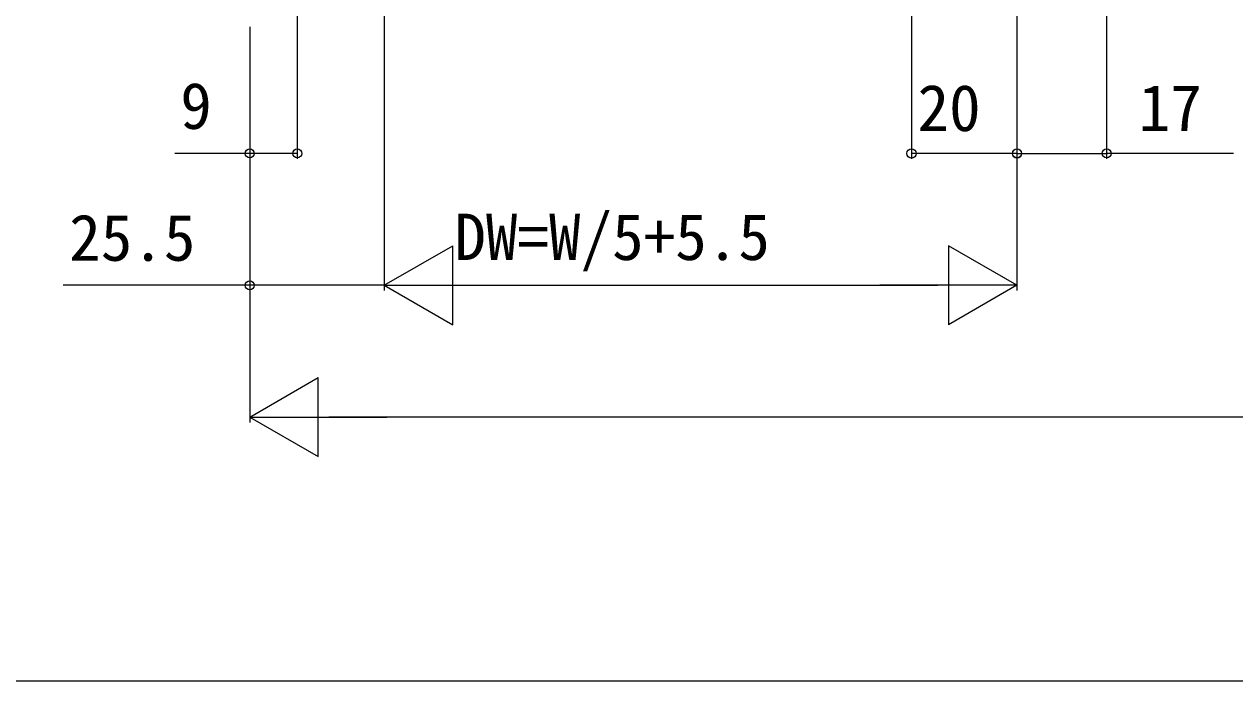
# Model space of a CAD drawing. Units: millimetres, scale not verified. Extents: x -700 to 700, y -1070 to 1067.
# Drawn here: x -509.3 to -279.8, y -1070.3 to -945.8 of the extents above; entities that cross this region are included whole.
import ezdxf
from ezdxf.enums import TextEntityAlignment as Align

# ---------------------------------------------------------------- set-up
doc = ezdxf.new("R2010")
doc.units = ezdxf.units.MM
doc.header["$LTSCALE"] = 6
doc.layers.add('0-6_YKK_D', color=6, linetype='Continuous')
doc.layers.add('0-7_YKK_ZWAK', color=7, linetype='Continuous')
doc.styles.add('ＭＳ ゴシック', font='')
doc.styles.get('ＭＳ ゴシック').set_extended_font_data('MS Gothic')

msp = doc.modelspace()

# ---------------------------------------------------------------- linework, layer by layer
at = {"layer": '0-6_YKK_D'}
for p, q in [((-441.072, -905.593), (-441.072, -996.3)), ((-441.072, -905.593), (-441.072, -996.3)), ((-457.572, -915.5), (-457.572, -971.3)), ((-341.072, -917.3), (-341.072, -971.3)), ((-321.072, -917.3), (-321.072, -996.3)), ((-321.072, -917.3), (-321.072, -971.3)), ((-321.072, -917.3), (-321.072, -971.3)), ((-304.072, -917.3), (-304.072, -971.3)), ((-466.572, -946.3), (-466.572, -1021.3)), ((-466.572, -946.3), (-466.572, -996.3)), ((-466.572, -946.3), (-466.572, -971.3)), ((-321.072, -970.3), (-341.072, -970.3)), ((-321.072, -970.3), (-304.072, -970.3)), ((-280.024, -970.3), (-304.072, -970.3)), ((-441.072, -995.3), (-428.082, -987.8)), ((-428.082, -1002.8), (-428.082, -987.8)), ((-321.072, -995.3), (-334.063, -987.8)), ((-334.063, -987.8), (-334.063, -1002.8)), ((-441.072, -995.3), (-428.082, -1002.8)), ((-441.072, -995.3), (-415.091, -995.3)), ((-426.072, -995.3), (-336.072, -995.3)), ((-321.072, -995.3), (-347.053, -995.3)), ((-321.072, -995.3), (-334.063, -1002.8)), ((-466.572, -1020.3), (-453.582, -1012.8)), ((-453.582, -1027.8), (-453.582, -1012.8)), ((-466.572, -1020.3), (-453.582, -1027.8)), ((-466.572, -1020.3), (-440.591, -1020.3)), ((89.428, -1020.3), (-451.572, -1020.3))]:
    msp.add_line(p, q, dxfattribs=at)
for points in [[(-457.572, -970.3), (-466.572, -970.3), (-480.79, -970.3)], [(-441.072, -995.3), (-466.572, -995.3), (-501.927, -995.3)]]:
    msp.add_lwpolyline(points, dxfattribs=at)
for centre, radius in [((-466.572, -970.3), 0.85), ((-457.572, -970.3), 0.85), ((-341.072, -970.3), 0.875), ((-321.072, -970.3), 0.875), ((-321.072, -970.3), 0.85), ((-304.072, -970.3), 0.85), ((-466.572, -995.3), 0.85)]:
    msp.add_circle(centre, radius, dxfattribs=at)
at = {"layer": '0-7_YKK_ZWAK'}
msp.add_lwpolyline([(-700, -1070.3), (700, -1070.3), (700, 969.7)], dxfattribs=at)

# ---------------------------------------------------------------- texts
at = {"layer": '0-6_YKK_D', "style": 'ＭＳ ゴシック'}
for s, p in [('9', (-479.745, -968.3)), ('20', (-339.936, -968.7)), ('17', (-297.988, -968.7)), ('25.5', (-500.813, -993.3)), ('DW=W/5+5.5', (-427.777, -993.155))]:
    msp.add_text(s, height=8.798, dxfattribs=at).set_placement(p, align=Align.BOTTOM_LEFT)

doc.saveas('drawing.dxf')
